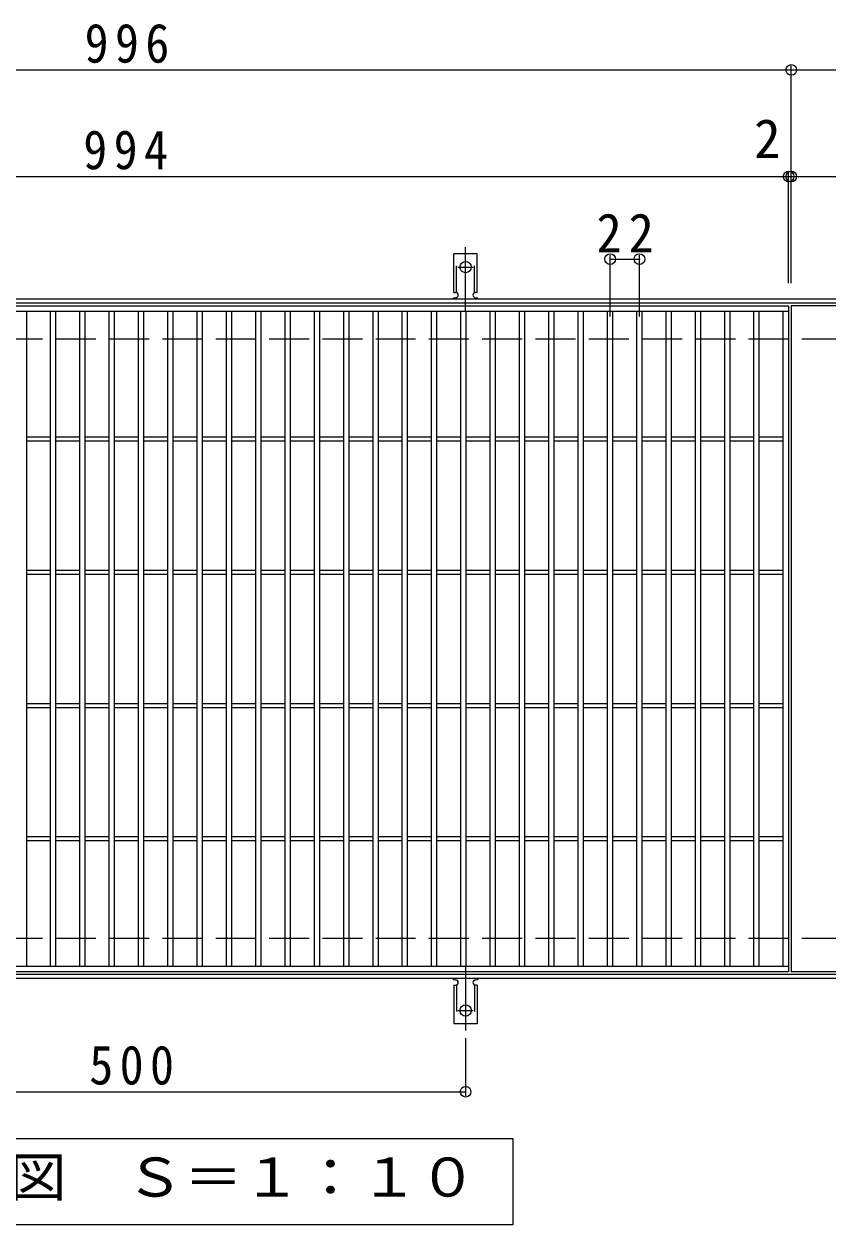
# Model space of a CAD drawing. Units: millimetres, scale not verified. Extents: x -1600 to 1672, y -1371 to 1127.
# Drawn here: x -35 to 568, y 226 to 1127 of the extents above; entities that cross this region are included whole.
import ezdxf
from ezdxf.enums import TextEntityAlignment as Align

# ---------------------------------------------------------------- set-up
doc = ezdxf.new("R2010")
doc.units = ezdxf.units.MM
doc.header["$LTSCALE"] = 10
doc.header["$PDMODE"] = 32
doc.header["$PDSIZE"] = 8
for name, pattern in [('CHAIN2', [12, 9, -1, 1, -1]), ('DASHED2', [3, 2, -1]), ('DASHED3', [4, 3, -1])]:
    doc.linetypes.add(name, pattern=pattern)
for name, color, linetype, lineweight in [('C-1', 2, 'Continuous', 9), ('C-2', 3, 'Continuous', 9), ('C-4', 7, 'Continuous', 9), ('C-5', 7, 'Continuous', 9), ('C-A', 3, 'Continuous', 9)]:
    doc.layers.add(name, color=color, linetype=linetype, lineweight=lineweight)
doc.styles.add('ＭＳ ゴシック', font='')
doc.styles.get('ＭＳ ゴシック').set_extended_font_data('MS Gothic')

msp = doc.modelspace()

# ---------------------------------------------------------------- linework, layer by layer
at = {"layer": 'C-1'}
for p, q in [((698.76, 920.81), (-606.24, 920.81)), ((698.76, 917.81), (-606.24, 917.81)), ((698.76, 413.81), (-606.24, 413.81)), ((698.76, 410.81), (-606.24, 410.81))]:
    msp.add_line(p, q, dxfattribs=at)
at = {"layer": 'C-1', "linetype": 'DASHED3'}
for p, q in [((698.76, 890.81), (-606.24, 890.81)), ((698.76, 440.81), (-606.24, 440.81))]:
    msp.add_line(p, q, dxfattribs=at)
at = {"layer": 'C-2'}
for p, q in [((-455.24, 911.81), (538.76, 911.81)), ((-33.24, 419.81), (-33.24, 911.81)), ((-15.24, 419.81), (-15.24, 911.81)), ((-11.24, 419.81), (-11.24, 911.81)), ((6.76, 419.81), (6.76, 911.81)), ((10.76, 419.81), (10.76, 911.81)), ((28.76, 419.81), (28.76, 911.81)), ((32.76, 419.81), (32.76, 911.81)), ((50.76, 419.81), (50.76, 911.81)), ((54.76, 419.81), (54.76, 911.81)), ((72.76, 419.81), (72.76, 911.81)), ((76.76, 419.81), (76.76, 911.81)), ((94.76, 419.81), (94.76, 911.81)), ((98.76, 419.81), (98.76, 911.81)), ((116.76, 419.81), (116.76, 911.81)), ((120.76, 419.81), (120.76, 911.81)), ((138.76, 419.81), (138.76, 911.81)), ((142.76, 419.81), (142.76, 911.81)), ((160.76, 419.81), (160.76, 911.81)), ((164.76, 419.81), (164.76, 911.81)), ((182.76, 419.81), (182.76, 911.81)), ((186.76, 419.81), (186.76, 911.81)), ((204.76, 419.81), (204.76, 911.81)), ((208.76, 419.81), (208.76, 911.81)), ((226.76, 419.81), (226.76, 911.81)), ((230.76, 419.81), (230.76, 911.81)), ((248.76, 419.81), (248.76, 911.81)), ((252.76, 419.81), (252.76, 911.81)), ((270.76, 419.81), (270.76, 911.81)), ((274.76, 419.81), (274.76, 911.81)), ((292.76, 419.81), (292.76, 911.81)), ((296.76, 419.81), (296.76, 911.81)), ((314.76, 419.81), (314.76, 911.81)), ((318.76, 419.81), (318.76, 911.81)), ((336.76, 419.81), (336.76, 911.81)), ((340.76, 419.81), (340.76, 911.81)), ((358.76, 419.81), (358.76, 911.81)), ((362.76, 419.81), (362.76, 911.81)), ((380.76, 419.81), (380.76, 911.81)), ((384.76, 419.81), (384.76, 911.81)), ((402.76, 419.81), (402.76, 911.81)), ((406.76, 419.81), (406.76, 911.81)), ((424.76, 419.81), (424.76, 911.81)), ((428.76, 419.81), (428.76, 911.81)), ((446.76, 419.81), (446.76, 911.81)), ((450.76, 419.81), (450.76, 911.81)), ((468.76, 419.81), (468.76, 911.81)), ((472.76, 419.81), (472.76, 911.81)), ((490.76, 419.81), (490.76, 911.81)), ((494.76, 419.81), (494.76, 911.81)), ((512.76, 419.81), (512.76, 911.81)), ((516.76, 419.81), (516.76, 911.81)), ((534.76, 419.81), (534.76, 911.81)), ((538.76, 915.81), (538.76, 415.81)), ((540.76, 915.81), (540.76, 415.81)), ((698.76, 915.81), (540.76, 915.81)), ((-33.24, 817.31), (-15.24, 817.31)), ((-33.24, 814.31), (-15.24, 814.31)), ((-11.24, 817.31), (6.76, 817.31)), ((-11.24, 814.31), (6.76, 814.31)), ((10.76, 817.31), (28.76, 817.31)), ((10.76, 814.31), (28.76, 814.31)), ((32.76, 817.31), (50.76, 817.31)), ((32.76, 814.31), (50.76, 814.31)), ((54.76, 817.31), (72.76, 817.31)), ((54.76, 814.31), (72.76, 814.31)), ((76.76, 817.31), (94.76, 817.31)), ((76.76, 814.31), (94.76, 814.31)), ((98.76, 817.31), (116.76, 817.31)), ((98.76, 814.31), (116.76, 814.31)), ((120.76, 817.31), (138.76, 817.31)), ((120.76, 814.31), (138.76, 814.31)), ((142.76, 817.31), (160.76, 817.31)), ((142.76, 814.31), (160.76, 814.31)), ((164.76, 817.31), (182.76, 817.31)), ((164.76, 814.31), (182.76, 814.31)), ((186.76, 817.31), (204.76, 817.31)), ((186.76, 814.31), (204.76, 814.31)), ((208.76, 817.31), (226.76, 817.31)), ((208.76, 814.31), (226.76, 814.31)), ((230.76, 817.31), (248.76, 817.31)), ((230.76, 814.31), (248.76, 814.31)), ((252.76, 817.31), (270.76, 817.31)), ((252.76, 814.31), (270.76, 814.31)), ((274.76, 817.31), (292.76, 817.31)), ((274.76, 814.31), (292.76, 814.31)), ((296.76, 817.31), (314.76, 817.31)), ((296.76, 814.31), (314.76, 814.31)), ((318.76, 817.31), (336.76, 817.31)), ((318.76, 814.31), (336.76, 814.31)), ((340.76, 817.31), (358.76, 817.31)), ((340.76, 814.31), (358.76, 814.31)), ((362.76, 817.31), (380.76, 817.31)), ((362.76, 814.31), (380.76, 814.31)), ((384.76, 817.31), (402.76, 817.31)), ((384.76, 814.31), (402.76, 814.31)), ((406.76, 817.31), (424.76, 817.31)), ((406.76, 814.31), (424.76, 814.31)), ((428.76, 817.31), (446.76, 817.31)), ((428.76, 814.31), (446.76, 814.31)), ((450.76, 817.31), (468.76, 817.31)), ((450.76, 814.31), (468.76, 814.31)), ((472.76, 817.31), (490.76, 817.31)), ((472.76, 814.31), (490.76, 814.31)), ((494.76, 817.31), (512.76, 817.31)), ((494.76, 814.31), (512.76, 814.31)), ((516.76, 817.31), (534.76, 817.31)), ((516.76, 814.31), (534.76, 814.31)), ((-33.24, 717.31), (-15.24, 717.31)), ((-33.24, 714.31), (-15.24, 714.31)), ((-11.24, 717.31), (6.76, 717.31)), ((-11.24, 714.31), (6.76, 714.31)), ((10.76, 717.31), (28.76, 717.31)), ((10.76, 714.31), (28.76, 714.31)), ((32.76, 717.31), (50.76, 717.31)), ((32.76, 714.31), (50.76, 714.31)), ((54.76, 717.31), (72.76, 717.31)), ((54.76, 714.31), (72.76, 714.31)), ((76.76, 717.31), (94.76, 717.31)), ((76.76, 714.31), (94.76, 714.31)), ((98.76, 717.31), (116.76, 717.31)), ((98.76, 714.31), (116.76, 714.31)), ((120.76, 717.31), (138.76, 717.31)), ((120.76, 714.31), (138.76, 714.31)), ((142.76, 717.31), (160.76, 717.31)), ((142.76, 714.31), (160.76, 714.31)), ((164.76, 717.31), (182.76, 717.31)), ((164.76, 714.31), (182.76, 714.31)), ((186.76, 717.31), (204.76, 717.31)), ((186.76, 714.31), (204.76, 714.31)), ((208.76, 717.31), (226.76, 717.31)), ((208.76, 714.31), (226.76, 714.31)), ((230.76, 717.31), (248.76, 717.31)), ((230.76, 714.31), (248.76, 714.31)), ((252.76, 717.31), (270.76, 717.31)), ((252.76, 714.31), (270.76, 714.31)), ((274.76, 717.31), (292.76, 717.31)), ((274.76, 714.31), (292.76, 714.31)), ((296.76, 717.31), (314.76, 717.31)), ((296.76, 714.31), (314.76, 714.31)), ((318.76, 717.31), (336.76, 717.31)), ((318.76, 714.31), (336.76, 714.31)), ((340.76, 717.31), (358.76, 717.31)), ((340.76, 714.31), (358.76, 714.31)), ((362.76, 717.31), (380.76, 717.31)), ((362.76, 714.31), (380.76, 714.31)), ((384.76, 717.31), (402.76, 717.31)), ((384.76, 714.31), (402.76, 714.31)), ((406.76, 717.31), (424.76, 717.31)), ((406.76, 714.31), (424.76, 714.31)), ((428.76, 717.31), (446.76, 717.31)), ((428.76, 714.31), (446.76, 714.31)), ((450.76, 717.31), (468.76, 717.31)), ((450.76, 714.31), (468.76, 714.31)), ((472.76, 717.31), (490.76, 717.31)), ((472.76, 714.31), (490.76, 714.31)), ((494.76, 717.31), (512.76, 717.31)), ((494.76, 714.31), (512.76, 714.31)), ((516.76, 717.31), (534.76, 717.31)), ((516.76, 714.31), (534.76, 714.31)), ((-33.24, 617.31), (-15.24, 617.31)), ((-33.24, 614.31), (-15.24, 614.31)), ((-11.24, 617.31), (6.76, 617.31)), ((-11.24, 614.31), (6.76, 614.31)), ((10.76, 617.31), (28.76, 617.31)), ((10.76, 614.31), (28.76, 614.31)), ((32.76, 617.31), (50.76, 617.31)), ((32.76, 614.31), (50.76, 614.31)), ((54.76, 617.31), (72.76, 617.31)), ((54.76, 614.31), (72.76, 614.31)), ((76.76, 617.31), (94.76, 617.31)), ((76.76, 614.31), (94.76, 614.31)), ((98.76, 617.31), (116.76, 617.31)), ((98.76, 614.31), (116.76, 614.31)), ((120.76, 617.31), (138.76, 617.31)), ((120.76, 614.31), (138.76, 614.31)), ((142.76, 617.31), (160.76, 617.31)), ((142.76, 614.31), (160.76, 614.31)), ((164.76, 617.31), (182.76, 617.31)), ((164.76, 614.31), (182.76, 614.31)), ((186.76, 617.31), (204.76, 617.31)), ((186.76, 614.31), (204.76, 614.31)), ((208.76, 617.31), (226.76, 617.31)), ((208.76, 614.31), (226.76, 614.31)), ((230.76, 617.31), (248.76, 617.31)), ((230.76, 614.31), (248.76, 614.31)), ((252.76, 617.31), (270.76, 617.31)), ((252.76, 614.31), (270.76, 614.31)), ((274.76, 617.31), (292.76, 617.31)), ((274.76, 614.31), (292.76, 614.31)), ((296.76, 617.31), (314.76, 617.31)), ((296.76, 614.31), (314.76, 614.31)), ((318.76, 617.31), (336.76, 617.31)), ((318.76, 614.31), (336.76, 614.31)), ((340.76, 617.31), (358.76, 617.31)), ((340.76, 614.31), (358.76, 614.31)), ((362.76, 617.31), (380.76, 617.31)), ((362.76, 614.31), (380.76, 614.31)), ((384.76, 617.31), (402.76, 617.31)), ((384.76, 614.31), (402.76, 614.31)), ((406.76, 617.31), (424.76, 617.31)), ((406.76, 614.31), (424.76, 614.31)), ((428.76, 617.31), (446.76, 617.31)), ((428.76, 614.31), (446.76, 614.31)), ((450.76, 617.31), (468.76, 617.31)), ((450.76, 614.31), (468.76, 614.31)), ((472.76, 617.31), (490.76, 617.31)), ((472.76, 614.31), (490.76, 614.31)), ((494.76, 617.31), (512.76, 617.31)), ((494.76, 614.31), (512.76, 614.31)), ((516.76, 617.31), (534.76, 617.31)), ((516.76, 614.31), (534.76, 614.31)), ((-33.24, 517.31), (-15.24, 517.31)), ((-33.24, 514.31), (-15.24, 514.31)), ((-11.24, 517.31), (6.76, 517.31)), ((-11.24, 514.31), (6.76, 514.31)), ((10.76, 517.31), (28.76, 517.31)), ((10.76, 514.31), (28.76, 514.31)), ((32.76, 517.31), (50.76, 517.31)), ((32.76, 514.31), (50.76, 514.31)), ((54.76, 517.31), (72.76, 517.31)), ((54.76, 514.31), (72.76, 514.31)), ((76.76, 517.31), (94.76, 517.31)), ((76.76, 514.31), (94.76, 514.31)), ((98.76, 517.31), (116.76, 517.31)), ((98.76, 514.31), (116.76, 514.31)), ((120.76, 517.31), (138.76, 517.31)), ((120.76, 514.31), (138.76, 514.31)), ((142.76, 517.31), (160.76, 517.31)), ((142.76, 514.31), (160.76, 514.31)), ((164.76, 517.31), (182.76, 517.31)), ((164.76, 514.31), (182.76, 514.31)), ((186.76, 517.31), (204.76, 517.31)), ((186.76, 514.31), (204.76, 514.31)), ((208.76, 517.31), (226.76, 517.31)), ((208.76, 514.31), (226.76, 514.31)), ((230.76, 517.31), (248.76, 517.31)), ((230.76, 514.31), (248.76, 514.31)), ((252.76, 517.31), (270.76, 517.31)), ((252.76, 514.31), (270.76, 514.31)), ((274.76, 517.31), (292.76, 517.31)), ((274.76, 514.31), (292.76, 514.31)), ((296.76, 517.31), (314.76, 517.31)), ((296.76, 514.31), (314.76, 514.31)), ((318.76, 517.31), (336.76, 517.31)), ((318.76, 514.31), (336.76, 514.31)), ((340.76, 517.31), (358.76, 517.31)), ((340.76, 514.31), (358.76, 514.31)), ((362.76, 517.31), (380.76, 517.31)), ((362.76, 514.31), (380.76, 514.31)), ((384.76, 517.31), (402.76, 517.31)), ((384.76, 514.31), (402.76, 514.31)), ((406.76, 517.31), (424.76, 517.31)), ((406.76, 514.31), (424.76, 514.31)), ((428.76, 517.31), (446.76, 517.31)), ((428.76, 514.31), (446.76, 514.31)), ((450.76, 517.31), (468.76, 517.31)), ((450.76, 514.31), (468.76, 514.31)), ((472.76, 517.31), (490.76, 517.31)), ((472.76, 514.31), (490.76, 514.31)), ((494.76, 517.31), (512.76, 517.31)), ((494.76, 514.31), (512.76, 514.31)), ((516.76, 517.31), (534.76, 517.31)), ((516.76, 514.31), (534.76, 514.31)), ((538.76, 419.81), (-455.24, 419.81)), ((538.76, 415.81), (-455.24, 415.81)), ((698.76, 415.81), (540.76, 415.81))]:
    msp.add_line(p, q, dxfattribs=at)
msp.add_lwpolyline([(-455.24, 415.81), (-455.24, 915.81), (538.76, 915.81)], dxfattribs=at)
at = {"layer": 'C-4'}
for p, q in [((-606.24, 1092.81), (698.76, 1092.81)), ((540.76, 932.81), (540.76, 1095.81)), ((-606.24, 1012.81), (698.76, 1012.81)), ((538.76, 932.81), (538.76, 1015.81)), ((404.76, 907.81), (404.76, 953.81)), ((404.76, 950.81), (426.76, 950.81)), ((426.76, 907.81), (426.76, 953.81)), ((296.26, 366.09), (296.26, 322.81)), ((-203.74, 325.81), (296.26, 325.81))]:
    msp.add_line(p, q, dxfattribs=at)
for p in [(540.76, 1092.81), (538.76, 1012.81), (540.76, 1012.81), (404.76, 950.81), (426.76, 950.81), (296.26, 325.81)]:
    msp.add_point(p, dxfattribs=at)
at = {"layer": 'C-5'}
msp.add_lwpolyline([(-243.24, 225.81), (-243.24, 290.81), (331.76, 290.81), (331.76, 225.81)], close=True, dxfattribs=at)
at = {"layer": 'C-A', "color": 7, "linetype": 'CHAIN2'}
for p, q in [((296.26, 912.34), (296.26, 959.74)), ((290.48, 944.81), (302.03, 944.81)), ((296.26, 419.28), (296.26, 371.88)), ((290.48, 386.81), (302.03, 386.81))]:
    msp.add_line(p, q, dxfattribs=at)
at = {"layer": 'C-A'}
for p, q in [((287.51, 925.81), (287.51, 954.81)), ((305.01, 954.81), (287.51, 954.81)), ((305.01, 925.81), (305.01, 954.81)), ((287.51, 925.81), (288.76, 925.81)), ((288.26, 921.81), (288.76, 921.81)), ((303.75, 921.81), (304.27, 921.81)), ((305.01, 925.81), (303.76, 925.81)), ((287.51, 405.81), (288.76, 405.81)), ((287.51, 405.81), (287.51, 376.81)), ((288.26, 409.81), (288.76, 409.81)), ((303.75, 409.81), (304.27, 409.81)), ((305.01, 405.81), (303.76, 405.81)), ((305.01, 405.81), (305.01, 376.81)), ((305.01, 376.81), (287.51, 376.81))]:
    msp.add_line(p, q, dxfattribs=at)
at = {"layer": 'C-A', "linetype": 'DASHED2'}
for p, q in [((289.51, 925.67), (289.51, 954.81)), ((303.01, 925.67), (303.01, 954.81)), ((289.51, 405.96), (289.51, 376.81)), ((303.01, 405.96), (303.01, 376.81))]:
    msp.add_line(p, q, dxfattribs=at)
at = {"layer": 'C-A'}
for centre in [(296.26, 944.81), (296.26, 386.81)]:
    msp.add_circle(centre, 4.25, dxfattribs=at)
for centre, start, end in [((288.26, 919.81), 90.27596, 150.00047), ((288.76, 923.81), 270, 90), ((303.76, 923.81), 90, 269.8667), ((304.26, 919.81), 29.99927, 89.75836), ((288.26, 411.81), 209.99951, 269.72403), ((288.76, 407.81), 270, 90), ((303.76, 407.81), 90.13329, 270), ((304.26, 411.81), 270.24162, 330.00072)]:
    msp.add_arc(centre, 2, start, end, dxfattribs=at)

# ---------------------------------------------------------------- texts
at = {"layer": 'C-4', "color": 2, "style": 'ＭＳ ゴシック'}
msp.add_text('2', height=29.33, dxfattribs=at).set_placement((512.8, 1017.81), align=Align.BOTTOM_LEFT)
at = {"layer": 'C-4', "color": 2, "char_height": 29.33, "attachment_point": 7, "style": 'ＭＳ ゴシック'}
for s, insert in [('\\T1.27;\\W0.9;996', (10.26, 1097.81)), ('\\T1.27;\\W0.9;994', (9.26, 1017.81)), ('\\T1.27;\\W0.95;22', (394.51, 955.81)), ('\\T1.27;\\W0.9;500', (13.76, 330.81))]:
    msp.add_mtext(s, dxfattribs=dict(at, insert=insert))
at = {"layer": 'C-5', "color": 2, "style": 'ＭＳ ゴシック', "width": 1.1}
msp.add_text('平面詳細図\u3000Ｓ＝１：１０', height=29.33, dxfattribs=at).set_placement((-223.24, 238.31), align=Align.BOTTOM_LEFT)

doc.saveas('drawing.dxf')
